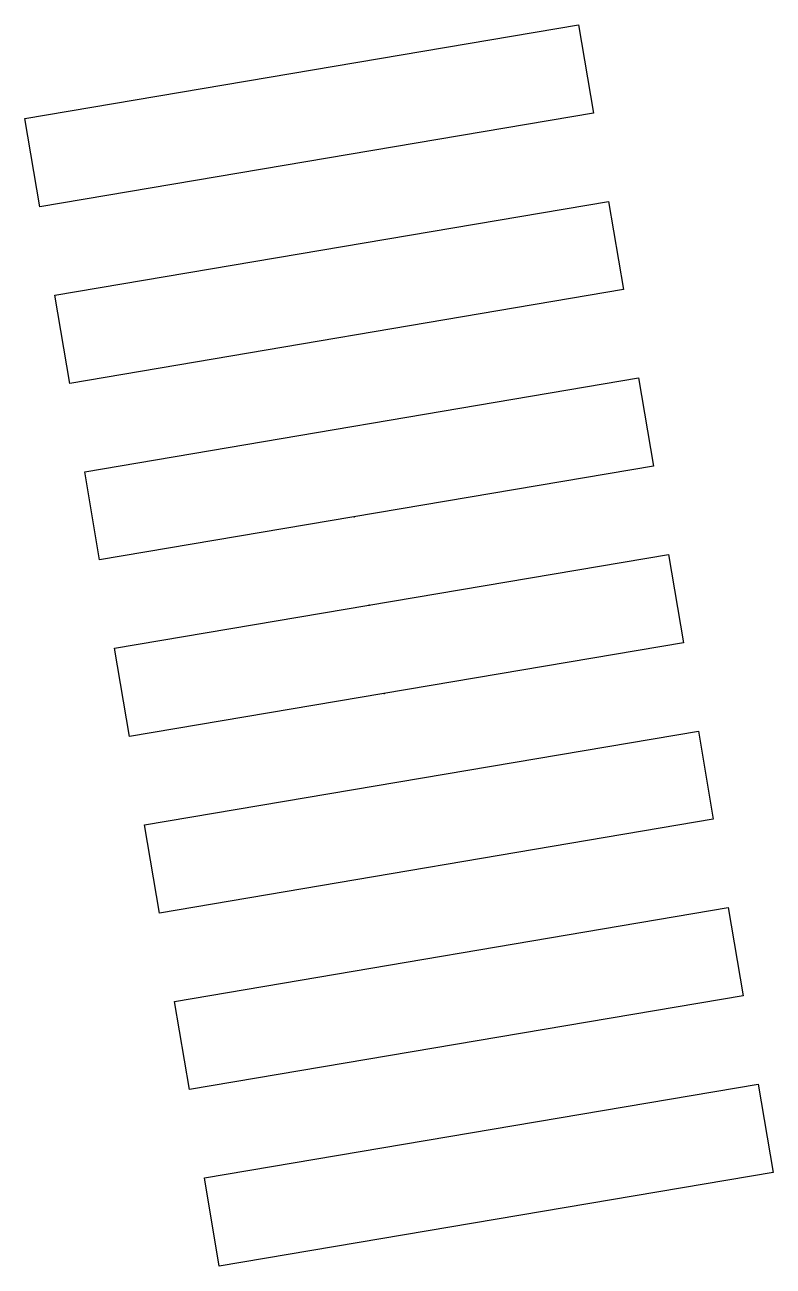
# Model space of a CAD drawing. Header units: millimetres. Extents: x 134000 to 134574, y 129383 to 129820.
# Drawn here: x 134075.59 to 134079.59, y 129813.56 to 129820.19 of the extents above; entities outside this region: 8.
import ezdxf
from ezdxf.enums import TextEntityAlignment as Align

# ---------------------------------------------------------------- set-up
doc = ezdxf.new("R2010")
doc.units = ezdxf.units.MM
for name, color, linetype in [('BR17', 252, 'CONTINUOUS'), ('M_200', 7, 'CONTINUOUS'), ('w0100', 7, 'CONTINUOUS'), ('w0991', 7, 'CONTINUOUS'), ('w1102', 7, 'CONTINUOUS')]:
    doc.layers.add(name, color=color, linetype=linetype)
doc.styles.add('M_ROMANS', font='ROMANS.shx', dxfattribs={"width": 0.75})
doc.styles.get("Standard").update_dxf_attribs({"font": 'romans.shx', "width": 0.85})

# ---------------------------------------------------------------- blocks, each defined once
blk = doc.blocks.new('*U1')
at = {"layer": 'M_200', "color": 0, "linetype": 'Continuous', "const_width": 0.35, "flags": 128}
blk.add_lwpolyline([(5.0281, 2.4912), (5.0281, 0), (0, 0), (0, 2.4912)], close=True, dxfattribs=at)
at = {"layer": 'M_200', "color": 0, "linetype": 'Continuous'}
blk.add_lwpolyline([(0.5, 1.9912), (4.5281, 1.9912), (4.5281, 0.5), (0.5, 0.5)], close=True, dxfattribs=at)
at = {"layer": 'M_200', "insert": (2.5473, 1.235), "char_height": 1.2955, "width": 2.605528, "attachment_point": 5}
blk.add_mtext('E', dxfattribs=at)
at = {"layer": 'M_200', "color": 0, "linetype": 'Continuous', "width": 0.85}
for tag, p in [('NUM', (2, 10.7713)), ('NOM', (2, 7.4914))]:
    blk.add_attdef(tag, text='', height=2, dxfattribs=at).set_placement(p, align=Align.MIDDLE)
at = {"layer": 'M_200', "color": 0, "linetype": 'Continuous', "style": 'M_ROMANS', "width": 0.75, "flags": 3}
for tag, p in [('DEF_LEG', (1.8688, -2.994)), ('DEF_COUP', (1.8688, -5.494)), ('DEF_TYPE', (1.8688, -7.994))]:
    blk.add_attdef(tag, text='', height=1.2, dxfattribs=at).set_placement(p, align=Align.MIDDLE)

msp = doc.modelspace()

# ---------------------------------------------------------------- linework, layer by layer
at = {"layer": 'BR17'}
for points in [[(134075.5895, 129819.6879), (134078.5473, 129820.189), (134078.6272, 129819.7174), (134075.6694, 129819.2163)], [(134075.7493, 129818.7446), (134078.7071, 129819.2458), (134078.787, 129818.7741), (134075.8292, 129818.273)], [(134075.9091, 129817.8014), (134078.8669, 129818.3025), (134078.9468, 129817.8308), (134075.989, 129817.3297)], [(134076.0689, 129816.8581), (134079.0267, 129817.3592), (134079.1067, 129816.8876), (134076.1488, 129816.3864)], [(134076.2287, 129815.9148), (134079.1866, 129816.4159), (134079.2665, 129815.9443), (134076.3086, 129815.4432)], [(134076.3885, 129814.9715), (134079.3464, 129815.4727), (134079.4263, 129815.001), (134076.4684, 129814.4999)], [(134076.5483, 129814.0283), (134079.5062, 129814.5294), (134079.5861, 129814.0578), (134076.6282, 129813.5566)]]:
    msp.add_lwpolyline(points, close=True, dxfattribs=at)
for p in [(134077.3488, 129817.5601), (134077.4283, 129817.0884), (134077.5079, 129816.6167)]:
    msp.add_point(p, dxfattribs=at)
at = {"layer": 'w0100', "color": 252, "flags": 128}
for points in [[(134000, 129424.2829), (134003.3083, 129425.2593), (134000, 129436.4681)], [(134562.757, 129396.809), (134562.384, 129390.268), (134565.55, 129390.088), (134565.438, 129388.125), (134563.909, 129388.212), (134563.641, 129383.506), (134568.65, 129383.22), (134568.701, 129384.117), (134572.287, 129383.913), (134572.807, 129393.039), (134573.708, 129392.922), (134574.13, 129396.161), (134562.757, 129396.809)]]:
    msp.add_lwpolyline(points, dxfattribs=at)
at = {"layer": 'w1102', "color": 252, "flags": 128}
for points in [[(134564.3499, 129489.6319), (134569.6555, 129491.7772)], [(134537.1755, 129399.2906), (134532.1825, 129399.5333)]]:
    msp.add_lwpolyline(points, dxfattribs=at)

# ---------------------------------------------------------------- block references
at = {"layer": 'M_200'}
ref = msp.add_blockref('*U1', (134158.812, 129405.9997), dxfattribs=dict(at, rotation=288.8049183086662))
ref.add_attrib('NUM', '011306', dxfattribs={"color": 0, "linetype": 'Continuous', "height": 2, "width": 0.85}).set_placement((134169.212, 129394.8714), align=Align.MIDDLE)
ref.add_attrib('NOM', 'Vent de Bise', dxfattribs={"color": 0, "linetype": 'Continuous', "height": 2, "width": 0.85}).set_placement((134169.4151, 129392.4353), align=Align.MIDDLE)

# ---------------------------------------------------------------- texts
at = {"layer": 'w0991', "color": 252}
msp.add_text('G', height=1.25, rotation=87.19747, dxfattribs=at).set_placement((134532.6185, 129401.6365), align=Align.MIDDLE)
at = {"layer": 'w0991', "color": 252, "linetype": 'Continuous', "width": 0.85}
msp.add_text('10', height=1.5, rotation=86.73898, dxfattribs=at).set_placement((134569.1838, 129389.054))
at = {"layer": 'w0991', "color": 253, "insert": (134141.3299, 129499.5009), "char_height": 1.25, "attachment_point": 1, "rotation": 273.79144}
msp.add_mtext_dynamic_manual_height_columns('88', width=2.435309, gutter_width=7.5, heights=[0], dxfattribs=at)

doc.saveas('drawing.dxf')
